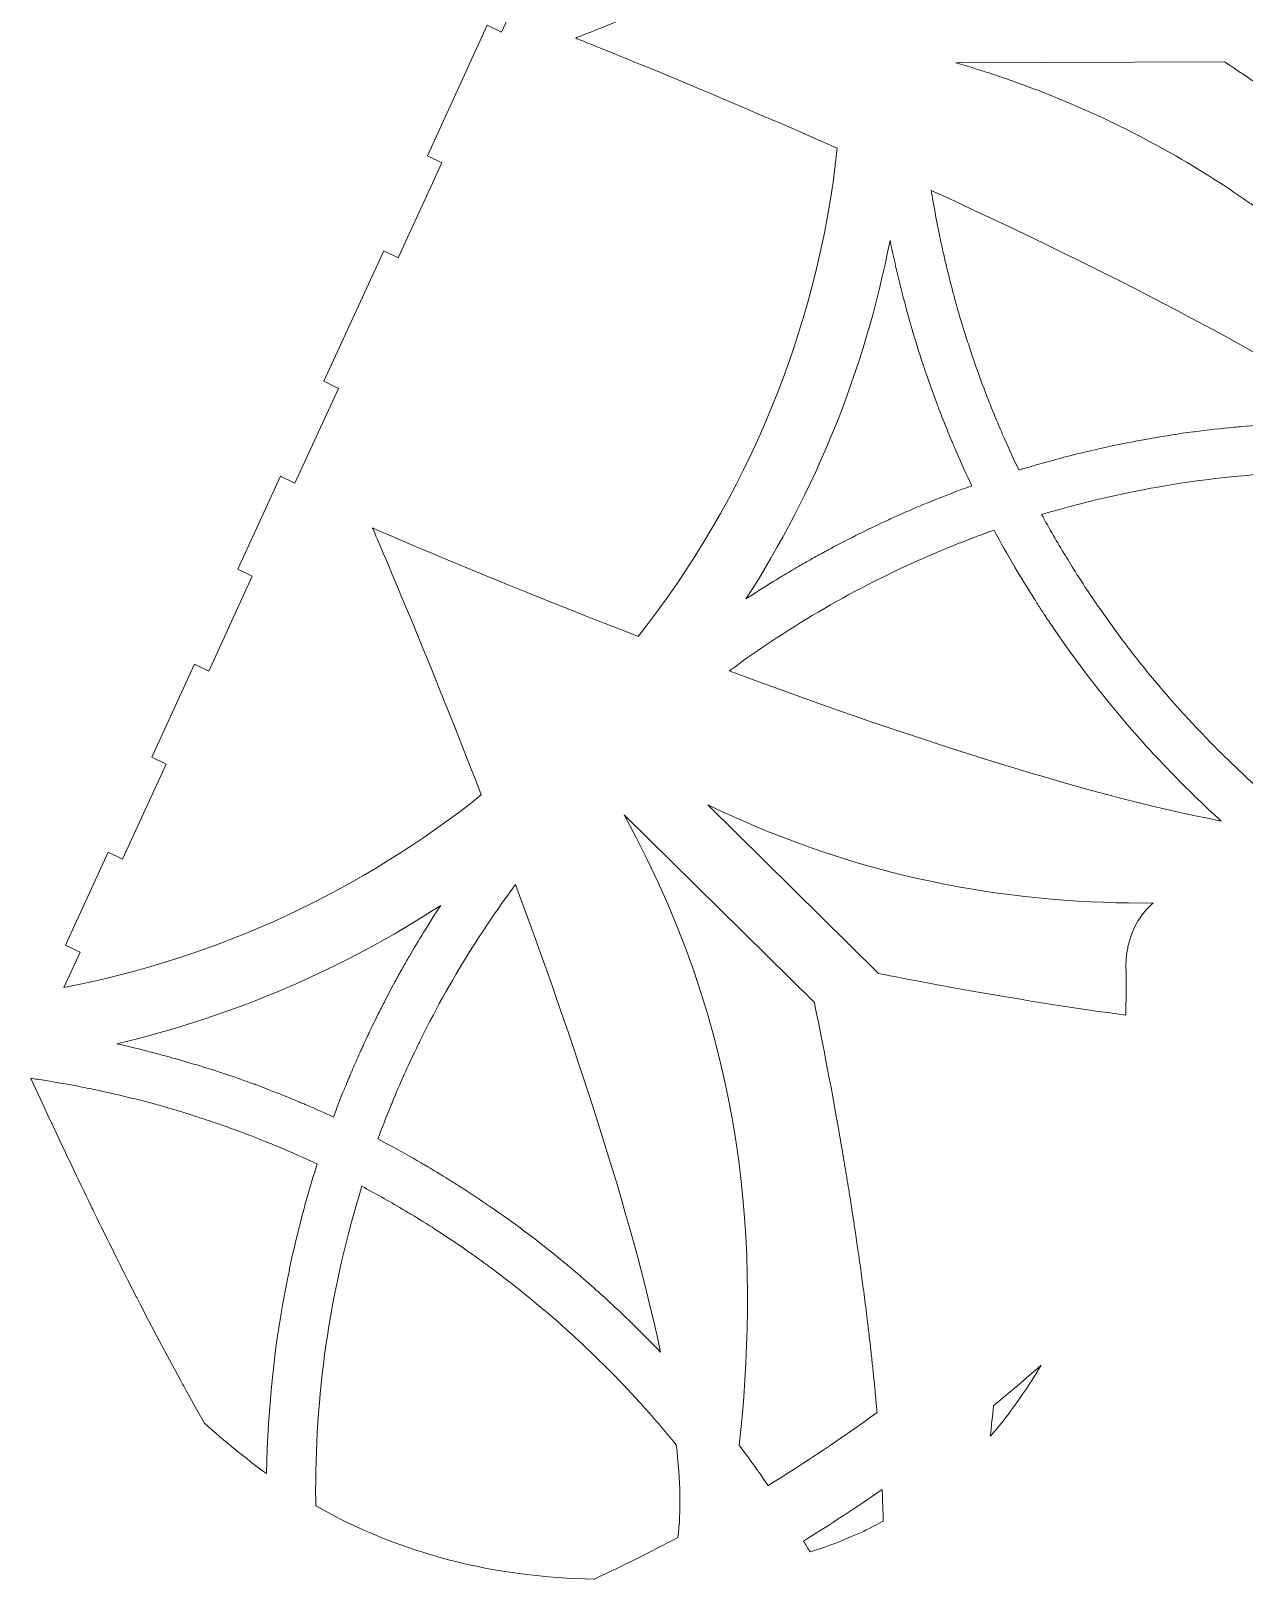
# Model space of a CAD drawing. Header units: millimetres. Extents: x -131 to 670, y -112 to 1620.
# Drawn here: x 483.5 to 532.2, y 657.9 to 720.2 of the extents above; entities that cross this region are included whole.
import ezdxf

# ---------------------------------------------------------------- set-up
doc = ezdxf.new("R2010")
doc.units = ezdxf.units.MM
doc.header["$MEASUREMENT"] = 0
doc.layers.add('Layer 2', color=7, linetype='Continuous')

msp = doc.modelspace()

# ---------------------------------------------------------------- linework, layer by layer
at = {"layer": 'Layer 2', "lineweight": 0}
for points, knots in [([(484.862, 683.436), (484.862, 683.436), (486.575, 687.174), (486.575, 687.174), (486.575, 687.174), (487.152, 686.891), (487.152, 686.891), (487.152, 686.891), (488.901, 690.708), (488.901, 690.708), (488.901, 690.708), (488.324, 690.99), (488.324, 690.99), (488.324, 690.99), (490.036, 694.727), (490.036, 694.727), (490.036, 694.727), (490.614, 694.444), (490.614, 694.444), (490.614, 694.444), (492.362, 698.262), (492.362, 698.262), (492.362, 698.262), (491.785, 698.544), (491.785, 698.544), (491.785, 698.544), (493.497, 702.281), (493.497, 702.281), (493.497, 702.281), (494.074, 701.998), (494.074, 701.998), (494.074, 701.998), (495.824, 705.816), (495.824, 705.816), (495.824, 705.816), (495.246, 706.099), (495.246, 706.099), (495.246, 706.099), (497.651, 711.346), (497.651, 711.346), (497.651, 711.346), (498.228, 711.064), (498.228, 711.064), (498.228, 711.064), (499.978, 714.88), (499.978, 714.88), (499.978, 714.88), (499.4, 715.162), (499.4, 715.162), (499.4, 715.162), (501.805, 720.411), (501.805, 720.411), (501.805, 720.411), (502.382, 720.129), (502.382, 720.129), (502.382, 720.129), (504.131, 723.945), (504.131, 723.945), (504.131, 723.945), (503.554, 724.228), (503.554, 724.228), (503.554, 724.228), (505.959, 729.475), (505.959, 729.475), (505.959, 729.475), (506.536, 729.193), (506.536, 729.193), (506.536, 729.193), (508.285, 733.01), (508.285, 733.01), (508.285, 733.01), (507.708, 733.293), (507.708, 733.293), (507.708, 733.293), (510.555, 739.507), (510.555, 739.507), (513.304, 734.96), (515.138, 729.802), (515.808, 724.289), (509.872, 721.67), (505.351, 719.895), (505.351, 719.895), (505.351, 719.895), (505.353, 719.895), (505.353, 719.894), (505.353, 719.894), (505.351, 719.894), (505.351, 719.894), (505.351, 719.894), (509.908, 718.106), (515.876, 715.471), (515.088, 708.115), (512.219, 701.376), (507.877, 695.843), (501.735, 698.22), (497.193, 700.203), (497.193, 700.203), (497.193, 700.203), (499.184, 695.64), (501.569, 689.476), (496.772, 685.642), (491.047, 682.929), (484.788, 681.731), (484.788, 681.731), (485.44, 683.153), (485.44, 683.153), (485.44, 683.153), (484.862, 683.436), (484.862, 683.436)], [0, 0, 0, 0, 1, 1, 1, 2, 2, 2, 3, 3, 3, 4, 4, 4, 5, 5, 5, 6, 6, 6, 7, 7, 7, 8, 8, 8, 9, 9, 9, 10, 10, 10, 11, 11, 11, 12, 12, 12, 13, 13, 13, 14, 14, 14, 15, 15, 15, 16, 16, 16, 17, 17, 17, 18, 18, 18, 19, 19, 19, 20, 20, 20, 21, 21, 21, 22, 22, 22, 23, 23, 23, 24, 24, 24, 25, 25, 25, 26, 26, 26, 27, 27, 27, 28, 28, 28, 29, 29, 29, 30, 30, 30, 31, 31, 31, 32, 32, 32, 33, 33, 33, 34, 34, 34, 35, 35, 35, 36, 36, 36, 36]), ([(531.433, 718.943), (533.417, 717.637), (537.03, 715.195), (540.777, 712.335), (540.788, 712.326), (540.8, 712.317), (540.812, 712.308), (541.106, 712.083), (541.401, 711.856), (541.696, 711.627), (541.762, 711.575), (541.828, 711.523), (541.894, 711.471), (542.133, 711.285), (542.372, 711.097), (542.61, 710.908), (542.702, 710.836), (542.793, 710.762), (542.884, 710.689), (543.097, 710.52), (543.31, 710.349), (543.521, 710.177), (543.627, 710.091), (543.732, 710.006), (543.837, 709.92), (544.022, 709.769), (544.205, 709.617), (544.389, 709.465), (544.494, 709.377), (544.6, 709.288), (544.705, 709.2), (544.421, 707.357), (544.059, 705.54), (543.629, 703.75), (543.547, 703.765), (543.466, 703.782), (543.384, 703.796), (543.384, 703.796), (543.36, 703.801), (543.36, 703.801), (542.921, 703.877), (542.482, 703.947), (542.042, 704.01), (542.042, 704.01), (542.041, 704.01), (542.041, 704.01), (541.487, 704.701), (540.897, 705.411), (540.269, 706.13), (540.263, 706.137), (540.256, 706.144), (540.25, 706.151), (540.105, 706.317), (539.957, 706.484), (539.807, 706.651), (539.774, 706.688), (539.741, 706.724), (539.709, 706.76), (539.584, 706.898), (539.459, 707.036), (539.331, 707.175), (539.279, 707.232), (539.226, 707.288), (539.173, 707.345), (539.063, 707.463), (538.952, 707.582), (538.84, 707.7), (538.773, 707.771), (538.704, 707.842), (538.636, 707.913), (538.536, 708.018), (538.436, 708.122), (538.334, 708.227), (538.254, 708.309), (538.173, 708.39), (538.092, 708.472), (537.999, 708.566), (537.905, 708.66), (537.811, 708.754), (537.72, 708.844), (537.628, 708.933), (537.536, 709.024), (537.449, 709.108), (537.362, 709.193), (537.273, 709.278), (537.172, 709.375), (537.069, 709.473), (536.965, 709.571), (536.884, 709.647), (536.802, 709.724), (536.719, 709.801), (536.608, 709.904), (536.495, 710.007), (536.381, 710.111), (536.305, 710.181), (536.227, 710.25), (536.149, 710.32), (536.027, 710.429), (535.904, 710.539), (535.779, 710.647), (535.708, 710.71), (535.636, 710.771), (535.564, 710.834), (535.431, 710.948), (535.297, 711.063), (535.161, 711.177), (535.095, 711.232), (535.028, 711.288), (534.961, 711.343), (534.818, 711.463), (534.673, 711.581), (534.526, 711.7), (534.466, 711.748), (534.405, 711.797), (534.344, 711.846), (534.188, 711.97), (534.031, 712.094), (533.871, 712.217), (533.819, 712.257), (533.766, 712.298), (533.713, 712.338), (533.543, 712.468), (533.371, 712.598), (533.197, 712.727), (533.156, 712.758), (533.113, 712.788), (533.071, 712.819), (532.884, 712.956), (532.696, 713.092), (532.504, 713.228), (532.477, 713.247), (532.448, 713.267), (532.42, 713.286), (532.213, 713.432), (532.003, 713.577), (531.789, 713.721), (531.786, 713.723), (531.783, 713.725), (531.78, 713.728), (529.671, 715.147), (527.285, 716.451), (524.569, 717.547), (524.544, 717.556), (524.521, 717.566), (524.497, 717.576), (524.232, 717.682), (523.964, 717.785), (523.693, 717.887), (523.645, 717.906), (523.597, 717.924), (523.548, 717.942), (523.293, 718.037), (523.034, 718.13), (522.774, 718.221), (522.706, 718.245), (522.64, 718.268), (522.572, 718.292), (522.324, 718.377), (522.072, 718.46), (521.819, 718.542), (521.735, 718.569), (521.652, 718.597), (521.567, 718.623), (521.324, 718.7), (521.077, 718.775), (520.829, 718.849), (520.768, 718.867), (520.709, 718.886), (520.647, 718.904), (520.647, 718.904), (531.433, 718.943), (531.433, 718.943)], [0, 0, 0, 0, 1, 1, 1, 2, 2, 2, 3, 3, 3, 4, 4, 4, 5, 5, 5, 6, 6, 6, 7, 7, 7, 8, 8, 8, 9, 9, 9, 10, 10, 10, 11, 11, 11, 12, 12, 12, 13, 13, 13, 14, 14, 14, 15, 15, 15, 16, 16, 16, 17, 17, 17, 18, 18, 18, 19, 19, 19, 20, 20, 20, 21, 21, 21, 22, 22, 22, 23, 23, 23, 24, 24, 24, 25, 25, 25, 26, 26, 26, 27, 27, 27, 28, 28, 28, 29, 29, 29, 30, 30, 30, 31, 31, 31, 32, 32, 32, 33, 33, 33, 34, 34, 34, 35, 35, 35, 36, 36, 36, 37, 37, 37, 38, 38, 38, 39, 39, 39, 40, 40, 40, 41, 41, 41, 42, 42, 42, 43, 43, 43, 44, 44, 44, 45, 45, 45, 46, 46, 46, 47, 47, 47, 48, 48, 48, 49, 49, 49, 50, 50, 50, 51, 51, 51, 52, 52, 52, 53, 53, 53, 54, 54, 54, 55, 55, 55, 56, 56, 56, 57, 57, 57, 57]), ([(537.319, 704.425), (536.157, 704.462), (534.994, 704.452), (533.832, 704.396), (533.756, 704.393), (533.68, 704.388), (533.604, 704.384), (533.114, 704.358), (532.624, 704.323), (532.135, 704.28), (532.038, 704.272), (531.94, 704.264), (531.842, 704.255), (531.3, 704.203), (530.759, 704.144), (530.219, 704.073), (530.204, 704.07), (530.189, 704.069), (530.174, 704.067), (529.609, 703.991), (529.045, 703.904), (528.483, 703.806), (528.384, 703.789), (528.286, 703.769), (528.187, 703.751), (527.749, 703.671), (527.312, 703.585), (526.876, 703.493), (526.712, 703.457), (526.549, 703.421), (526.386, 703.384), (525.997, 703.297), (525.609, 703.203), (525.223, 703.104), (525.065, 703.064), (524.908, 703.025), (524.751, 702.983), (524.693, 702.968), (524.635, 702.949), (524.576, 702.933), (524.176, 702.825), (523.777, 702.712), (523.38, 702.592), (523.313, 702.571), (523.245, 702.555), (523.178, 702.534), (523.176, 702.533), (523.174, 702.533), (523.172, 702.532), (522.98, 702.93), (522.797, 703.332), (522.618, 703.737), (522.569, 703.849), (522.521, 703.962), (522.472, 704.075), (522.338, 704.386), (522.207, 704.699), (522.08, 705.015), (522.036, 705.123), (521.993, 705.231), (521.95, 705.34), (521.792, 705.744), (521.641, 706.152), (521.494, 706.562), (521.372, 706.906), (521.257, 707.254), (521.143, 707.602), (521.105, 707.72), (521.062, 707.836), (521.025, 707.954), (521.017, 707.981), (521.009, 708.008), (521.001, 708.034), (520.867, 708.463), (520.74, 708.895), (520.62, 709.329), (520.62, 709.329), (520.584, 709.458), (520.584, 709.458), (520.563, 709.536), (520.544, 709.614), (520.524, 709.692), (520.44, 710.007), (520.358, 710.324), (520.281, 710.642), (520.237, 710.827), (520.195, 711.012), (520.153, 711.198), (520.094, 711.46), (520.036, 711.723), (519.982, 711.988), (519.947, 712.156), (519.912, 712.325), (519.88, 712.494), (519.81, 712.854), (519.746, 713.215), (519.686, 713.578), (519.675, 713.642), (519.662, 713.706), (519.652, 713.77), (519.652, 713.771), (519.652, 713.772), (519.652, 713.772), (525.736, 710.982), (532.518, 707.6), (537.319, 704.425)], [0, 0, 0, 0, 1, 1, 1, 2, 2, 2, 3, 3, 3, 4, 4, 4, 5, 5, 5, 6, 6, 6, 7, 7, 7, 8, 8, 8, 9, 9, 9, 10, 10, 10, 11, 11, 11, 12, 12, 12, 13, 13, 13, 14, 14, 14, 15, 15, 15, 16, 16, 16, 17, 17, 17, 18, 18, 18, 19, 19, 19, 20, 20, 20, 21, 21, 21, 22, 22, 22, 23, 23, 23, 24, 24, 24, 25, 25, 25, 26, 26, 26, 27, 27, 27, 28, 28, 28, 29, 29, 29, 30, 30, 30, 31, 31, 31, 32, 32, 32, 33, 33, 33, 34, 34, 34, 35, 35, 35, 35]), ([(517.996, 711.766), (518.016, 711.665), (518.04, 711.566), (518.061, 711.465), (518.065, 711.445), (518.069, 711.426), (518.073, 711.406), (518.073, 711.405), (518.073, 711.404), (518.074, 711.403), (518.074, 711.402), (518.074, 711.4), (518.075, 711.398), (518.077, 711.385), (518.08, 711.372), (518.083, 711.359), (518.083, 711.359), (518.083, 711.358), (518.083, 711.358), (518.086, 711.344), (518.09, 711.329), (518.093, 711.314), (518.099, 711.284), (518.107, 711.255), (518.113, 711.225), (518.207, 710.789), (518.308, 710.355), (518.415, 709.923), (518.42, 709.902), (518.426, 709.881), (518.431, 709.861), (518.447, 709.794), (518.464, 709.728), (518.48, 709.661), (518.486, 709.637), (518.492, 709.614), (518.498, 709.589), (518.613, 709.143), (518.735, 708.698), (518.864, 708.256), (518.871, 708.232), (518.878, 708.207), (518.885, 708.182), (518.887, 708.174), (518.889, 708.165), (518.892, 708.157), (518.893, 708.153), (518.894, 708.15), (518.895, 708.146), (518.901, 708.122), (518.908, 708.099), (518.915, 708.075), (519.064, 707.572), (519.222, 707.073), (519.389, 706.577), (519.404, 706.534), (519.419, 706.49), (519.434, 706.446), (519.434, 706.446), (519.434, 706.446), (519.434, 706.445), (519.449, 706.4), (519.467, 706.357), (519.482, 706.312), (519.616, 705.921), (519.757, 705.532), (519.902, 705.146), (519.907, 705.131), (519.913, 705.118), (519.918, 705.104), (519.932, 705.065), (519.945, 705.026), (519.96, 704.987), (519.975, 704.947), (519.991, 704.907), (520.007, 704.867), (520.012, 704.854), (520.017, 704.842), (520.022, 704.829), (520.022, 704.829), (520.022, 704.828), (520.022, 704.827), (520.038, 704.787), (520.056, 704.747), (520.071, 704.705), (520.205, 704.365), (520.341, 704.027), (520.482, 703.691), (520.495, 703.661), (520.506, 703.631), (520.519, 703.601), (520.519, 703.6), (520.52, 703.599), (520.52, 703.598), (520.566, 703.49), (520.612, 703.381), (520.659, 703.272), (520.858, 702.811), (521.063, 702.353), (521.277, 701.9), (520.897, 701.763), (520.52, 701.62), (520.143, 701.472), (520.05, 701.435), (519.957, 701.396), (519.864, 701.358), (519.829, 701.345), (519.795, 701.33), (519.761, 701.316), (519.717, 701.299), (519.674, 701.281), (519.63, 701.263), (519.595, 701.249), (519.559, 701.235), (519.524, 701.22), (519.353, 701.15), (519.182, 701.08), (519.011, 701.008), (518.899, 700.96), (518.787, 700.909), (518.675, 700.861), (518.514, 700.79), (518.351, 700.721), (518.19, 700.648), (518.172, 700.64), (518.153, 700.632), (518.134, 700.624), (518.049, 700.585), (517.964, 700.545), (517.879, 700.505), (517.774, 700.457), (517.669, 700.407), (517.564, 700.357), (517.291, 700.229), (517.019, 700.098), (516.749, 699.964), (516.711, 699.945), (516.672, 699.927), (516.633, 699.908), (516.58, 699.881), (516.527, 699.852), (516.474, 699.825), (516.473, 699.825), (516.472, 699.824), (516.47, 699.823), (516.186, 699.68), (515.903, 699.533), (515.621, 699.382), (515.543, 699.341), (515.465, 699.299), (515.387, 699.256), (515.296, 699.207), (515.204, 699.159), (515.113, 699.109), (515.108, 699.105), (515.102, 699.103), (515.096, 699.099), (514.893, 698.987), (514.692, 698.872), (514.491, 698.756), (514.433, 698.723), (514.375, 698.689), (514.317, 698.656), (514.101, 698.531), (513.886, 698.404), (513.671, 698.274), (513.626, 698.247), (513.582, 698.22), (513.538, 698.193), (513.477, 698.155), (513.415, 698.118), (513.354, 698.08), (513.322, 698.06), (513.289, 698.04), (513.256, 698.02), (512.903, 697.802), (512.552, 697.577), (512.204, 697.348), (514.989, 701.67), (516.985, 706.544), (517.996, 711.766)], [0, 0, 0, 0, 1, 1, 1, 2, 2, 2, 3, 3, 3, 4, 4, 4, 5, 5, 5, 6, 6, 6, 7, 7, 7, 8, 8, 8, 9, 9, 9, 10, 10, 10, 11, 11, 11, 12, 12, 12, 13, 13, 13, 14, 14, 14, 15, 15, 15, 16, 16, 16, 17, 17, 17, 18, 18, 18, 19, 19, 19, 20, 20, 20, 21, 21, 21, 22, 22, 22, 23, 23, 23, 24, 24, 24, 25, 25, 25, 26, 26, 26, 27, 27, 27, 28, 28, 28, 29, 29, 29, 30, 30, 30, 31, 31, 31, 32, 32, 32, 33, 33, 33, 34, 34, 34, 35, 35, 35, 36, 36, 36, 37, 37, 37, 38, 38, 38, 39, 39, 39, 40, 40, 40, 41, 41, 41, 42, 42, 42, 43, 43, 43, 44, 44, 44, 45, 45, 45, 46, 46, 46, 47, 47, 47, 48, 48, 48, 49, 49, 49, 50, 50, 50, 51, 51, 51, 52, 52, 52, 53, 53, 53, 54, 54, 54, 55, 55, 55, 56, 56, 56, 57, 57, 57, 58, 58, 58, 59, 59, 59, 60, 60, 60, 60]), ([(535.918, 702.475), (536.465, 702.475), (537.011, 702.458), (537.558, 702.437), (537.741, 702.429), (537.924, 702.423), (538.108, 702.413), (538.521, 702.391), (538.935, 702.359), (539.349, 702.324), (539.68, 702.296), (540.011, 702.265), (540.342, 702.229), (540.342, 702.229), (540.342, 702.229), (540.342, 702.229), (540.358, 702.216), (540.373, 702.203), (540.389, 702.19), (540.598, 702.019), (540.799, 701.849), (540.99, 701.681), (541.001, 701.671), (541.013, 701.661), (541.024, 701.651), (541.661, 701.088), (542.197, 700.54), (542.618, 700.013), (541.345, 695.792), (539.671, 691.744), (537.642, 687.911), (536.883, 687.823), (535.998, 687.822), (535.006, 687.898), (535.006, 687.899), (535.005, 687.899), (535.005, 687.9), (533.896, 688.762), (532.834, 689.68), (531.821, 690.649), (531.809, 690.66), (531.796, 690.672), (531.784, 690.684), (530.79, 691.636), (529.845, 692.638), (528.95, 693.685), (528.921, 693.719), (528.892, 693.751), (528.863, 693.785), (528.436, 694.288), (528.023, 694.802), (527.62, 695.325), (527.568, 695.392), (527.518, 695.46), (527.467, 695.528), (527.096, 696.016), (526.736, 696.511), (526.386, 697.016), (526.354, 697.062), (526.321, 697.107), (526.289, 697.154), (525.933, 697.674), (525.591, 698.204), (525.258, 698.74), (525.185, 698.858), (525.114, 698.976), (525.042, 699.093), (524.714, 699.636), (524.393, 700.183), (524.089, 700.742), (527.941, 701.895), (531.929, 702.475), (535.918, 702.475)], [0, 0, 0, 0, 1, 1, 1, 2, 2, 2, 3, 3, 3, 4, 4, 4, 5, 5, 5, 6, 6, 6, 7, 7, 7, 8, 8, 8, 9, 9, 9, 10, 10, 10, 11, 11, 11, 12, 12, 12, 13, 13, 13, 14, 14, 14, 15, 15, 15, 16, 16, 16, 17, 17, 17, 18, 18, 18, 19, 19, 19, 20, 20, 20, 21, 21, 21, 22, 22, 22, 23, 23, 23, 24, 24, 24, 24]), ([(519.381, 699.009), (519.397, 699.016), (519.414, 699.023), (519.431, 699.031), (519.854, 699.216), (520.279, 699.392), (520.706, 699.562), (520.747, 699.579), (520.788, 699.595), (520.829, 699.612), (521.276, 699.788), (521.725, 699.957), (522.176, 700.116), (522.443, 699.616), (522.723, 699.123), (523.009, 698.634), (523.009, 698.634), (523.009, 698.633), (523.009, 698.633), (523.266, 698.194), (523.534, 697.763), (523.806, 697.335), (523.849, 697.267), (523.89, 697.196), (523.934, 697.128), (523.934, 697.128), (523.935, 697.127), (523.935, 697.127), (524.017, 696.999), (524.099, 696.871), (524.182, 696.744), (524.183, 696.742), (524.184, 696.741), (524.185, 696.739), (524.3, 696.564), (524.422, 696.393), (524.54, 696.219), (525.486, 694.824), (526.508, 693.485), (527.608, 692.213), (527.904, 691.871), (528.205, 691.533), (528.511, 691.199), (528.653, 691.044), (528.799, 690.893), (528.944, 690.74), (529.192, 690.477), (529.444, 690.218), (529.699, 689.962), (529.84, 689.82), (529.981, 689.678), (530.124, 689.538), (530.466, 689.204), (530.813, 688.875), (531.166, 688.553), (531.212, 688.51), (531.256, 688.465), (531.303, 688.423), (525.554, 689.528), (518.044, 692.036), (511.533, 694.456), (514.007, 696.287), (516.641, 697.805), (519.381, 699.009)], [0, 0, 0, 0, 1, 1, 1, 2, 2, 2, 3, 3, 3, 4, 4, 4, 5, 5, 5, 6, 6, 6, 7, 7, 7, 8, 8, 8, 9, 9, 9, 10, 10, 10, 11, 11, 11, 12, 12, 12, 13, 13, 13, 14, 14, 14, 15, 15, 15, 16, 16, 16, 17, 17, 17, 18, 18, 18, 19, 19, 19, 20, 20, 20, 21, 21, 21, 21]), ([(528.57, 685.127), (528.331, 684.913), (528.121, 684.666), (527.959, 684.39), (527.763, 684.081), (527.647, 683.732), (527.558, 683.384), (527.533, 683.206), (527.489, 683.029), (527.489, 682.85), (527.489, 682.85), (527.478, 682.584), (527.478, 682.584), (527.478, 682.584), (527.48, 682.359), (527.48, 682.359), (527.487, 681.776), (527.484, 681.197), (527.472, 680.618), (523.561, 681.149), (519.941, 681.815), (517.537, 682.293), (517.537, 682.293), (510.676, 689.072), (510.676, 689.072), (517.231, 685.911), (523.322, 685.086), (528.57, 685.127)], [0, 0, 0, 0, 1, 1, 1, 2, 2, 2, 3, 3, 3, 4, 4, 4, 5, 5, 5, 6, 6, 6, 7, 7, 7, 8, 8, 8, 9, 9, 9, 9]), ([(507.313, 688.675), (507.313, 688.675), (514.956, 681.125), (514.956, 681.125), (515.22, 679.844), (515.593, 677.958), (515.98, 675.733), (515.98, 675.731), (515.981, 675.728), (515.981, 675.726), (516.038, 675.399), (516.095, 675.063), (516.152, 674.722), (516.156, 674.704), (516.159, 674.686), (516.162, 674.668), (516.19, 674.498), (516.218, 674.327), (516.247, 674.154), (516.251, 674.127), (516.256, 674.1), (516.26, 674.074), (516.309, 673.774), (516.358, 673.47), (516.406, 673.162), (516.418, 673.087), (516.43, 673.011), (516.442, 672.935), (516.467, 672.779), (516.491, 672.621), (516.516, 672.462), (516.545, 672.269), (516.575, 672.075), (516.604, 671.879), (516.625, 671.737), (516.646, 671.594), (516.667, 671.452), (516.684, 671.334), (516.701, 671.216), (516.718, 671.098), (516.747, 670.898), (516.775, 670.698), (516.803, 670.497), (516.824, 670.343), (516.846, 670.19), (516.867, 670.035), (516.885, 669.904), (516.902, 669.773), (516.92, 669.642), (516.942, 669.475), (516.963, 669.308), (516.985, 669.141), (517.007, 668.974), (517.028, 668.807), (517.049, 668.64), (517.07, 668.471), (517.09, 668.302), (517.111, 668.133), (517.125, 668.016), (517.139, 667.9), (517.153, 667.784), (517.181, 667.542), (517.209, 667.3), (517.235, 667.058), (517.247, 666.957), (517.257, 666.856), (517.268, 666.755), (517.289, 666.564), (517.309, 666.372), (517.329, 666.181), (517.338, 666.088), (517.348, 665.994), (517.357, 665.901), (517.383, 665.647), (517.407, 665.393), (517.43, 665.139), (517.439, 665.046), (517.447, 664.954), (517.455, 664.861), (517.461, 664.789), (517.467, 664.718), (517.473, 664.647), (516.054, 663.613), (514.593, 662.631), (513.094, 661.706), (512.975, 661.88), (512.859, 662.056), (512.738, 662.228), (512.738, 662.228), (512.729, 662.239), (512.729, 662.239), (512.719, 662.254), (512.708, 662.269), (512.697, 662.283), (512.638, 662.367), (512.576, 662.448), (512.516, 662.531), (512.325, 662.797), (512.134, 663.063), (511.938, 663.324), (512.648, 670.044), (512.666, 678.899), (507.313, 688.675)], [0, 0, 0, 0, 1, 1, 1, 2, 2, 2, 3, 3, 3, 4, 4, 4, 5, 5, 5, 6, 6, 6, 7, 7, 7, 8, 8, 8, 9, 9, 9, 10, 10, 10, 11, 11, 11, 12, 12, 12, 13, 13, 13, 14, 14, 14, 15, 15, 15, 16, 16, 16, 17, 17, 17, 18, 18, 18, 19, 19, 19, 20, 20, 20, 21, 21, 21, 22, 22, 22, 23, 23, 23, 24, 24, 24, 25, 25, 25, 26, 26, 26, 27, 27, 27, 28, 28, 28, 29, 29, 29, 30, 30, 30, 31, 31, 31, 32, 32, 32, 33, 33, 33, 34, 34, 34, 34]), ([(508.775, 667.067), (508.393, 667.47), (508.002, 667.862), (507.605, 668.25), (507.6, 668.256), (507.594, 668.261), (507.588, 668.267), (507.507, 668.346), (507.423, 668.424), (507.341, 668.502), (507.327, 668.516), (507.313, 668.529), (507.299, 668.542), (507.003, 668.825), (506.704, 669.105), (506.4, 669.379), (506.397, 669.382), (506.393, 669.385), (506.389, 669.389), (506.276, 669.491), (506.162, 669.593), (506.048, 669.695), (506.036, 669.705), (506.025, 669.715), (506.014, 669.724), (505.715, 669.988), (505.413, 670.247), (505.107, 670.502), (505.092, 670.515), (505.076, 670.528), (505.061, 670.541), (504.962, 670.623), (504.864, 670.707), (504.764, 670.788), (504.759, 670.793), (504.753, 670.798), (504.747, 670.802), (504.325, 671.147), (503.899, 671.486), (503.464, 671.815), (503.463, 671.815), (503.462, 671.816), (503.461, 671.817), (503.024, 672.147), (502.578, 672.467), (502.128, 672.782), (502.119, 672.788), (502.111, 672.793), (502.102, 672.799), (502.006, 672.866), (501.908, 672.931), (501.81, 672.998), (501.784, 673.016), (501.758, 673.034), (501.732, 673.051), (501.408, 673.271), (501.082, 673.488), (500.753, 673.699), (500.742, 673.706), (500.73, 673.714), (500.719, 673.721), (500.587, 673.805), (500.455, 673.889), (500.322, 673.972), (500.308, 673.981), (500.294, 673.99), (500.28, 673.998), (499.953, 674.202), (499.623, 674.401), (499.289, 674.597), (499.27, 674.608), (499.251, 674.619), (499.232, 674.63), (499.118, 674.697), (499.006, 674.765), (498.891, 674.831), (498.879, 674.838), (498.867, 674.845), (498.855, 674.852), (498.38, 675.123), (497.901, 675.388), (497.415, 675.641), (497.574, 676.074), (497.741, 676.503), (497.914, 676.93), (497.937, 676.986), (497.96, 677.042), (497.984, 677.098), (498.143, 677.486), (498.309, 677.871), (498.48, 678.255), (498.498, 678.295), (498.516, 678.335), (498.534, 678.376), (498.691, 678.722), (498.855, 679.064), (499.021, 679.406), (499.062, 679.489), (499.099, 679.573), (499.14, 679.656), (499.773, 680.934), (500.475, 682.181), (501.243, 683.392), (501.277, 683.446), (501.313, 683.5), (501.347, 683.553), (501.568, 683.898), (501.793, 684.239), (502.024, 684.577), (502.059, 684.627), (502.093, 684.677), (502.127, 684.727), (502.391, 685.11), (502.661, 685.489), (502.939, 685.864), (505.225, 679.715), (507.588, 672.675), (508.775, 667.067)], [0, 0, 0, 0, 1, 1, 1, 2, 2, 2, 3, 3, 3, 4, 4, 4, 5, 5, 5, 6, 6, 6, 7, 7, 7, 8, 8, 8, 9, 9, 9, 10, 10, 10, 11, 11, 11, 12, 12, 12, 13, 13, 13, 14, 14, 14, 15, 15, 15, 16, 16, 16, 17, 17, 17, 18, 18, 18, 19, 19, 19, 20, 20, 20, 21, 21, 21, 22, 22, 22, 23, 23, 23, 24, 24, 24, 25, 25, 25, 26, 26, 26, 27, 27, 27, 28, 28, 28, 29, 29, 29, 30, 30, 30, 31, 31, 31, 32, 32, 32, 33, 33, 33, 34, 34, 34, 35, 35, 35, 36, 36, 36, 37, 37, 37, 38, 38, 38, 39, 39, 39, 39]), ([(499.936, 685.03), (499.707, 684.681), (499.483, 684.328), (499.265, 683.973), (499.258, 683.962), (499.251, 683.951), (499.244, 683.94), (499.051, 683.626), (498.863, 683.31), (498.679, 682.991), (498.679, 682.991), (498.679, 682.991), (498.678, 682.99), (498.592, 682.84), (498.505, 682.69), (498.42, 682.54), (498.408, 682.517), (498.396, 682.494), (498.383, 682.472), (498.291, 682.307), (498.2, 682.142), (498.11, 681.976), (498.103, 681.963), (498.096, 681.951), (498.089, 681.938), (497.954, 681.69), (497.824, 681.44), (497.695, 681.19), (497.68, 681.16), (497.664, 681.131), (497.649, 681.102), (497.637, 681.078), (497.625, 681.054), (497.612, 681.03), (497.602, 681.01), (497.592, 680.991), (497.582, 680.971), (497.582, 680.971), (497.576, 680.96), (497.576, 680.96), (497.561, 680.93), (497.545, 680.901), (497.53, 680.87), (497.374, 680.563), (497.224, 680.253), (497.076, 679.942), (497.052, 679.892), (497.027, 679.842), (497.003, 679.792), (496.972, 679.727), (496.942, 679.663), (496.912, 679.598), (496.895, 679.561), (496.879, 679.524), (496.862, 679.487), (496.774, 679.295), (496.687, 679.103), (496.602, 678.91), (496.572, 678.843), (496.54, 678.775), (496.51, 678.707), (496.443, 678.553), (496.378, 678.396), (496.313, 678.241), (496.3, 678.21), (496.287, 678.179), (496.274, 678.149), (496.249, 678.089), (496.224, 678.029), (496.199, 677.97), (496.189, 677.946), (496.179, 677.921), (496.169, 677.897), (496.161, 677.878), (496.152, 677.859), (496.145, 677.839), (496.114, 677.765), (496.081, 677.691), (496.051, 677.617), (495.905, 677.254), (495.762, 676.889), (495.626, 676.522), (495.281, 676.682), (494.935, 676.837), (494.586, 676.988), (494.552, 677.002), (494.518, 677.016), (494.484, 677.03), (494.43, 677.054), (494.375, 677.076), (494.32, 677.099), (494.26, 677.124), (494.2, 677.149), (494.14, 677.174), (494.063, 677.206), (493.986, 677.238), (493.908, 677.27), (493.782, 677.322), (493.657, 677.376), (493.53, 677.427), (493.511, 677.435), (493.492, 677.442), (493.472, 677.449), (493.296, 677.52), (493.117, 677.587), (492.939, 677.655), (492.893, 677.672), (492.848, 677.691), (492.802, 677.708), (492.711, 677.742), (492.622, 677.778), (492.531, 677.812), (492.523, 677.816), (492.514, 677.819), (492.505, 677.822), (492.49, 677.828), (492.476, 677.833), (492.461, 677.838), (492.444, 677.845), (492.427, 677.851), (492.411, 677.857), (492.068, 677.983), (491.724, 678.105), (491.377, 678.223), (491.377, 678.223), (491.377, 678.224), (491.377, 678.224), (491.269, 678.26), (491.16, 678.293), (491.052, 678.329), (490.95, 678.362), (490.847, 678.396), (490.745, 678.429), (490.613, 678.471), (490.479, 678.508), (490.347, 678.549), (490.119, 678.62), (489.891, 678.689), (489.662, 678.756), (489.377, 678.839), (489.092, 678.919), (488.805, 678.997), (488.614, 679.049), (488.422, 679.099), (488.23, 679.148), (488.063, 679.191), (487.899, 679.238), (487.732, 679.279), (487.649, 679.299), (487.566, 679.318), (487.483, 679.338), (487.296, 679.382), (487.109, 679.428), (486.921, 679.47), (491.617, 680.569), (496.007, 682.474), (499.936, 685.03)], [0, 0, 0, 0, 1, 1, 1, 2, 2, 2, 3, 3, 3, 4, 4, 4, 5, 5, 5, 6, 6, 6, 7, 7, 7, 8, 8, 8, 9, 9, 9, 10, 10, 10, 11, 11, 11, 12, 12, 12, 13, 13, 13, 14, 14, 14, 15, 15, 15, 16, 16, 16, 17, 17, 17, 18, 18, 18, 19, 19, 19, 20, 20, 20, 21, 21, 21, 22, 22, 22, 23, 23, 23, 24, 24, 24, 25, 25, 25, 26, 26, 26, 27, 27, 27, 28, 28, 28, 29, 29, 29, 30, 30, 30, 31, 31, 31, 32, 32, 32, 33, 33, 33, 34, 34, 34, 35, 35, 35, 36, 36, 36, 37, 37, 37, 38, 38, 38, 39, 39, 39, 40, 40, 40, 41, 41, 41, 42, 42, 42, 43, 43, 43, 44, 44, 44, 45, 45, 45, 46, 46, 46, 47, 47, 47, 48, 48, 48, 49, 49, 49, 50, 50, 50, 51, 51, 51, 52, 52, 52, 52]), ([(483.588, 678.063), (483.801, 678.032), (484.011, 677.994), (484.222, 677.96), (484.6, 677.898), (484.978, 677.833), (485.353, 677.761), (485.595, 677.714), (485.836, 677.665), (486.076, 677.614), (486.447, 677.536), (486.815, 677.452), (487.182, 677.363), (487.395, 677.312), (487.608, 677.264), (487.819, 677.21), (488.352, 677.072), (488.881, 676.925), (489.405, 676.768), (489.426, 676.761), (489.446, 676.755), (489.466, 676.749), (489.637, 676.697), (489.806, 676.639), (489.976, 676.585), (490.356, 676.465), (490.735, 676.341), (491.11, 676.21), (491.328, 676.133), (491.543, 676.054), (491.759, 675.975), (492.115, 675.843), (492.468, 675.707), (492.818, 675.566), (493.027, 675.482), (493.237, 675.4), (493.444, 675.313), (493.58, 675.256), (493.715, 675.197), (493.85, 675.139), (494.227, 674.976), (494.603, 674.81), (494.974, 674.636), (494.662, 673.66), (494.388, 672.67), (494.145, 671.672), (494.14, 671.651), (494.134, 671.63), (494.129, 671.61), (494.011, 671.119), (493.903, 670.625), (493.802, 670.129), (493.798, 670.109), (493.793, 670.09), (493.789, 670.071), (493.268, 667.5), (492.982, 664.863), (492.939, 662.187), (492.076, 662.814), (491.244, 663.493), (490.443, 664.215), (490.443, 664.216), (490.442, 664.218), (490.441, 664.219), (490.158, 664.715), (489.875, 665.222), (489.593, 665.736), (489.554, 665.807), (489.515, 665.878), (489.475, 665.95), (488.905, 666.993), (488.337, 668.066), (487.776, 669.157), (487.738, 669.232), (487.699, 669.307), (487.66, 669.383), (487.102, 670.472), (486.552, 671.577), (486.013, 672.682), (485.972, 672.766), (485.932, 672.85), (485.891, 672.933), (485.352, 674.043), (484.826, 675.151), (484.316, 676.245), (484.284, 676.313), (484.252, 676.381), (484.22, 676.45), (483.966, 676.997), (483.715, 677.541), (483.469, 678.078), (483.509, 678.073), (483.549, 678.069), (483.588, 678.063)], [0, 0, 0, 0, 1, 1, 1, 2, 2, 2, 3, 3, 3, 4, 4, 4, 5, 5, 5, 6, 6, 6, 7, 7, 7, 8, 8, 8, 9, 9, 9, 10, 10, 10, 11, 11, 11, 12, 12, 12, 13, 13, 13, 14, 14, 14, 15, 15, 15, 16, 16, 16, 17, 17, 17, 18, 18, 18, 19, 19, 19, 20, 20, 20, 21, 21, 21, 22, 22, 22, 23, 23, 23, 24, 24, 24, 25, 25, 25, 26, 26, 26, 27, 27, 27, 28, 28, 28, 29, 29, 29, 30, 30, 30, 31, 31, 31, 31]), ([(496.769, 673.738), (497.041, 673.594), (497.309, 673.446), (497.577, 673.296), (497.843, 673.145), (498.108, 672.991), (498.371, 672.836), (498.502, 672.759), (498.631, 672.681), (498.76, 672.604), (499.078, 672.411), (499.392, 672.215), (499.705, 672.016), (500.089, 671.769), (500.468, 671.516), (500.842, 671.258), (501.169, 671.03), (501.494, 670.799), (501.815, 670.564), (501.933, 670.477), (502.05, 670.389), (502.167, 670.302), (503.149, 669.565), (504.097, 668.784), (505.008, 667.964), (505.112, 667.87), (505.216, 667.776), (505.319, 667.682), (506.225, 666.849), (507.094, 665.975), (507.922, 665.064), (508.014, 664.964), (508.105, 664.864), (508.195, 664.763), (508.571, 664.342), (508.939, 663.914), (509.298, 663.478), (509.333, 663.435), (509.37, 663.394), (509.404, 663.351), (509.572, 661.907), (509.605, 660.644), (509.471, 659.623), (508.369, 659.035), (507.248, 658.479), (506.112, 657.95), (502.161, 657.999), (498.305, 658.952), (494.919, 660.898), (494.916, 661.094), (494.91, 661.29), (494.91, 661.487), (494.91, 665.704), (495.549, 669.823), (496.769, 673.738)], [0, 0, 0, 0, 1, 1, 1, 2, 2, 2, 3, 3, 3, 4, 4, 4, 5, 5, 5, 6, 6, 6, 7, 7, 7, 8, 8, 8, 9, 9, 9, 10, 10, 10, 11, 11, 11, 12, 12, 12, 13, 13, 13, 14, 14, 14, 15, 15, 15, 16, 16, 16, 17, 17, 17, 18, 18, 18, 18]), ([(522.025, 663.696), (522.075, 664.1), (522.115, 664.507), (522.149, 664.916), (522.799, 665.447), (523.436, 665.993), (524.067, 666.547), (523.53, 665.639), (522.93, 664.774), (522.265, 663.966), (522.188, 663.873), (522.104, 663.786), (522.025, 663.696)], [0, 0, 0, 0, 1, 1, 1, 2, 2, 2, 3, 3, 3, 4, 4, 4, 4]), ([(517.722, 660.281), (517.42, 660.119), (517.116, 659.961), (516.81, 659.81), (516.277, 659.597), (515.766, 659.344), (515.215, 659.183), (515.215, 659.183), (514.782, 659.04), (514.782, 659.04), (514.696, 659.187), (514.609, 659.333), (514.521, 659.479), (515.593, 660.141), (516.646, 660.832), (517.679, 661.549), (517.68, 661.522), (517.682, 661.495), (517.683, 661.468), (517.695, 661.179), (517.705, 660.893), (517.714, 660.608), (517.715, 660.553), (517.718, 660.497), (517.719, 660.441), (517.72, 660.387), (517.72, 660.335), (517.722, 660.281)], [0, 0, 0, 0, 1, 1, 1, 2, 2, 2, 3, 3, 3, 4, 4, 4, 5, 5, 5, 6, 6, 6, 7, 7, 7, 8, 8, 8, 9, 9, 9, 9])]:
    msp.add_open_spline(points, degree=3, knots=knots, dxfattribs=at)

doc.saveas('drawing.dxf')
